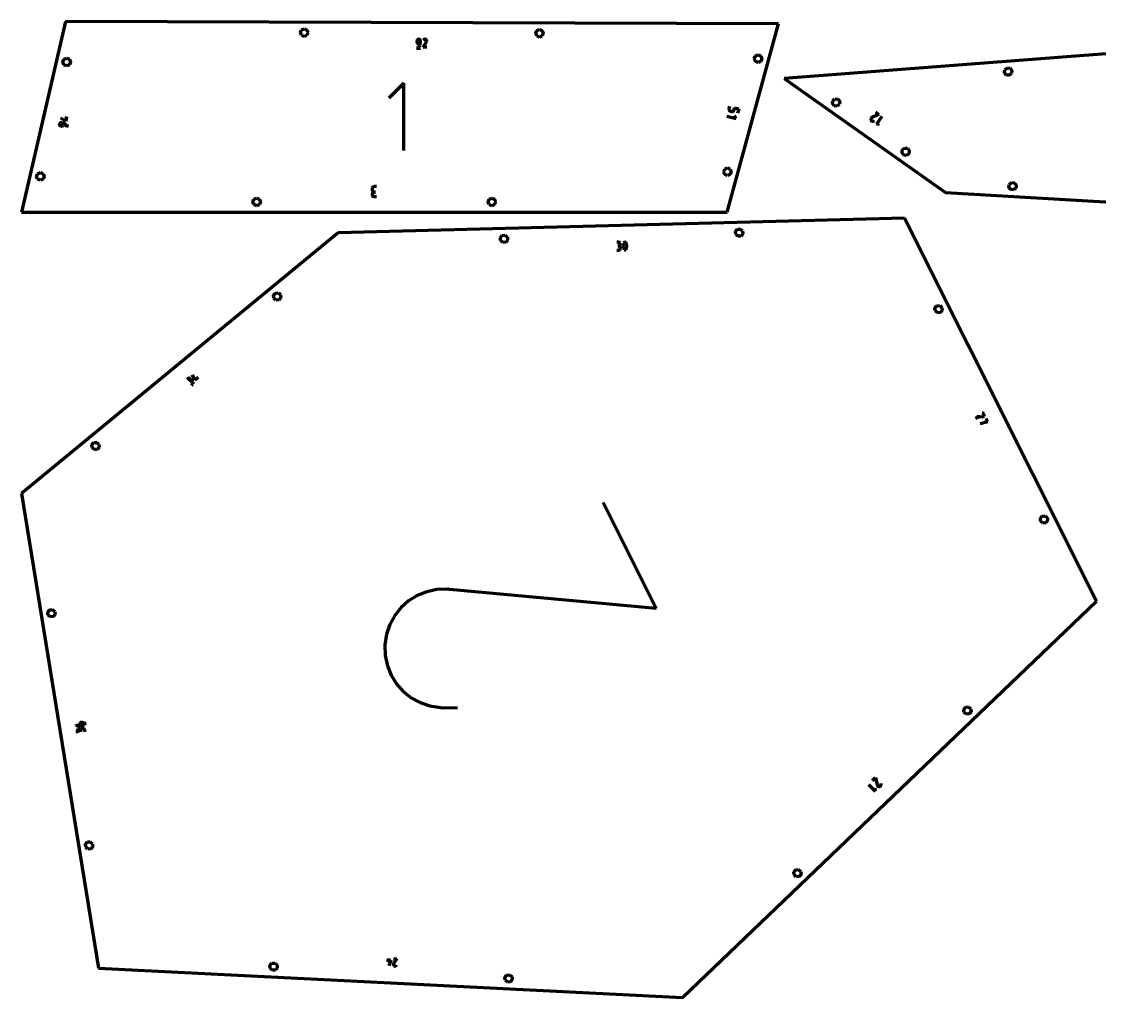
# Model space of a CAD drawing. Header units: inches. Extents: x -100 to 100, y -100 to -26.
# Drawn here: x -99.94 to -77.03, y -84.78 to -64.05 of the extents above; entities that cross this region are included whole.
import ezdxf

# ---------------------------------------------------------------- set-up
doc = ezdxf.new("R2010")
doc.units = ezdxf.units.IN
doc.header["$MEASUREMENT"] = 0
for name, color, linetype, lineweight in [('annotation', 7, 'Continuous', 0), ('boundary', 7, 'Continuous', 0), ('hole', 7, 'Continuous', 0)]:
    doc.layers.add(name, color=color, linetype=linetype, lineweight=lineweight)

msp = doc.modelspace()

# ---------------------------------------------------------------- linework, layer by layer
at = {"layer": 'annotation', "color": 1, "lineweight": 70}
for p, q in [((-91.535685, -64.460179), (-91.53574, -64.478661)), ((-91.53574, -64.478661), (-91.53574, -64.478661)), ((-91.53574, -64.478661), (-91.535163, -64.485302)), ((-91.53507, -64.453541), (-91.535685, -64.460179)), ((-91.535163, -64.485302), (-91.533464, -64.491558)), ((-91.533333, -64.447295), (-91.53507, -64.453541)), ((-91.533464, -64.491558), (-91.530747, -64.497322)), ((-91.530582, -64.441545), (-91.533333, -64.447295)), ((-91.530747, -64.497322), (-91.527117, -64.502491)), ((-91.526921, -64.436397), (-91.530582, -64.441545)), ((-91.527117, -64.502491), (-91.522678, -64.506958)), ((-91.522456, -64.431954), (-91.526921, -64.436397)), ((-91.522678, -64.506958), (-91.517536, -64.51062)), ((-91.517293, -64.428321), (-91.522456, -64.431954)), ((-91.517628, -64.589489), (-91.507061, -64.585587)), ((-91.517628, -64.589489), (-91.517628, -64.589489)), ((-91.517536, -64.51062), (-91.511796, -64.513371)), ((-91.511536, -64.425602), (-91.517293, -64.428321)), ((-91.511796, -64.513371), (-91.505561, -64.515107)), ((-91.505292, -64.423902), (-91.511536, -64.425602)), ((-91.507061, -64.585587), (-91.497356, -64.580298)), ((-91.505561, -64.515107), (-91.498938, -64.515722)), ((-91.498665, -64.423326), (-91.505292, -64.423902)), ((-91.498938, -64.515722), (-91.462028, -64.515831)), ((-91.492028, -64.423941), (-91.498665, -64.423326)), ((-91.498665, -64.423326), (-91.498665, -64.423326)), ((-91.497356, -64.580298), (-91.488615, -64.57376)), ((-91.485787, -64.425678), (-91.492028, -64.423941)), ((-91.488615, -64.57376), (-91.480938, -64.566105)), ((-91.480044, -64.428431), (-91.485787, -64.425678)), ((-91.480938, -64.566105), (-91.474426, -64.557471)), ((-91.474904, -64.432094), (-91.480044, -64.428431)), ((-91.47047, -64.436563), (-91.474904, -64.432094)), ((-91.474426, -64.557471), (-91.469178, -64.547991)), ((-91.466845, -64.441734), (-91.47047, -64.436563)), ((-91.469178, -64.547991), (-91.465295, -64.537801)), ((-91.464133, -64.447499), (-91.466845, -64.441734)), ((-91.465295, -64.537801), (-91.462878, -64.527036)), ((-91.462438, -64.453756), (-91.464133, -64.447499)), ((-91.462878, -64.527036), (-91.462028, -64.515831)), ((-91.461864, -64.460398), (-91.462438, -64.453756)), ((-91.462028, -64.515831), (-91.461864, -64.460398)), ((-91.461864, -64.460398), (-91.461864, -64.460398)), ((-91.399892, -64.589838), (-91.331354, -64.480226)), ((-91.32607, -64.590057), (-91.399892, -64.589838)), ((-91.394503, -64.442117), (-91.399378, -64.4514)), ((-91.390641, -64.436674), (-91.394503, -64.442117)), ((-91.386012, -64.432134), (-91.390641, -64.436674)), ((-91.380759, -64.428534), (-91.386012, -64.432134)), ((-91.37502, -64.42591), (-91.380759, -64.428534)), ((-91.368937, -64.424297), (-91.37502, -64.42591)), ((-91.36265, -64.423732), (-91.368937, -64.424297)), ((-91.3563, -64.424251), (-91.36265, -64.423732)), ((-91.350026, -64.425889), (-91.3563, -64.424251)), ((-91.34397, -64.428684), (-91.350026, -64.425889)), ((-91.338558, -64.432551), (-91.34397, -64.428684)), ((-91.34397, -64.428684), (-91.34397, -64.428684)), ((-91.334037, -64.437186), (-91.338558, -64.432551)), ((-91.330447, -64.442447), (-91.334037, -64.437186)), ((-91.331354, -64.480226), (-91.331272, -64.480125)), ((-91.331354, -64.480226), (-91.331354, -64.480226)), ((-91.331272, -64.480125), (-91.331193, -64.480023)), ((-91.331193, -64.480023), (-91.331118, -64.47992)), ((-91.331118, -64.47992), (-91.331044, -64.479814)), ((-91.331044, -64.479814), (-91.330973, -64.479705)), ((-91.330973, -64.479705), (-91.330902, -64.479591)), ((-91.330902, -64.479591), (-91.330833, -64.479473)), ((-91.330833, -64.479473), (-91.330763, -64.479348)), ((-91.330763, -64.479348), (-91.330694, -64.479216)), ((-91.330694, -64.479216), (-91.32786, -64.473177)), ((-91.330694, -64.479216), (-91.330694, -64.479216)), ((-91.327828, -64.448192), (-91.330447, -64.442447)), ((-91.32786, -64.473177), (-91.326196, -64.466914)), ((-91.32622, -64.454279), (-91.327828, -64.448192)), ((-91.325662, -64.460567), (-91.32622, -64.454279)), ((-91.326196, -64.466914), (-91.325662, -64.460567)), ((-91.540741, -64.610198), (-91.457632, -64.610444)), ((-91.815277, -65.355306), (-92.133984, -65.674103)), ((-91.815277, -66.788905), (-91.815277, -65.355306)), ((-84.902599, -65.895035), (-84.904011, -65.90298)), ((-84.904011, -65.90298), (-84.903989, -65.91083)), ((-84.903989, -65.91083), (-84.902619, -65.91843)), ((-84.902619, -65.91843), (-84.899992, -65.925624)), ((-84.890842, -65.851829), (-84.902599, -65.895035)), ((-84.902599, -65.895035), (-84.902599, -65.895035)), ((-84.899992, -65.925624), (-84.896195, -65.932253)), ((-84.896195, -65.932253), (-84.891319, -65.938164)), ((-84.891319, -65.938164), (-84.885452, -65.943198)), ((-84.885452, -65.943198), (-84.878682, -65.947199)), ((-84.878682, -65.947199), (-84.871099, -65.950012)), ((-84.871099, -65.950012), (-84.849575, -65.955868)), ((-84.849575, -65.955868), (-84.849575, -65.955868)), ((-84.849575, -65.955868), (-84.841617, -65.957285)), ((-84.841617, -65.957285), (-84.833764, -65.957263)), ((-84.833764, -65.957263), (-84.82617, -65.955893)), ((-84.82617, -65.955893), (-84.818989, -65.953265)), ((-84.818989, -65.953265), (-84.812375, -65.949469)), ((-84.812375, -65.949469), (-84.806483, -65.944594)), ((-84.806483, -65.944594), (-84.801466, -65.938732)), ((-84.801466, -65.938732), (-84.797478, -65.931971)), ((-84.797478, -65.931971), (-84.794673, -65.924401)), ((-84.794673, -65.924401), (-84.782917, -65.881195)), ((-84.782917, -65.881195), (-84.696272, -65.90477)), ((-84.696272, -65.90477), (-84.719784, -65.991184)), ((-81.788568, -65.967855), (-81.71544, -66.019529)), ((-99.122611, -66.202884), (-99.126942, -66.206746)), ((-99.117702, -66.199819), (-99.122611, -66.202884)), ((-99.11233, -66.197622), (-99.117702, -66.199819)), ((-99.106609, -66.196365), (-99.11233, -66.197622)), ((-98.999041, -66.160143), (-99.10724, -66.100467)), ((-99.100656, -66.196119), (-99.106609, -66.196365)), ((-99.094585, -66.196956), (-99.100656, -66.196119)), ((-99.044925, -66.208388), (-99.094585, -66.196956)), ((-99.094585, -66.196956), (-99.094585, -66.196956)), ((-98.95261, -66.109868), (-99.018742, -66.094645)), ((-98.980008, -66.077465), (-98.999041, -66.160143)), ((-84.945979, -66.054468), (-84.751409, -66.107409)), ((-84.751409, -66.107409), (-84.782907, -66.052381)), ((-81.887114, -66.117433), (-81.887217, -66.125158)), ((-81.887217, -66.125158), (-81.88596, -66.13291)), ((-81.885709, -66.109905), (-81.887114, -66.117433)), ((-81.88596, -66.13291), (-81.883283, -66.140522)), ((-81.883063, -66.102741), (-81.885709, -66.109905)), ((-81.883283, -66.140522), (-81.883283, -66.140522)), ((-81.883283, -66.140522), (-81.87922, -66.147517)), ((-81.879233, -66.096111), (-81.883063, -66.102741)), ((-81.87428, -66.090183), (-81.879233, -66.096111)), ((-81.87922, -66.147517), (-81.874134, -66.153516)), ((-81.868262, -66.085125), (-81.87428, -66.090183)), ((-81.874134, -66.153516), (-81.868192, -66.158458)), ((-81.861239, -66.081106), (-81.868262, -66.085125)), ((-81.868192, -66.158458), (-81.861558, -66.162279)), ((-81.861558, -66.162279), (-81.854395, -66.164919)), ((-81.861078, -66.081024), (-81.861239, -66.081106)), ((-81.861239, -66.081106), (-81.861239, -66.081106)), ((-81.860922, -66.080948), (-81.861078, -66.081024)), ((-81.860771, -66.080879), (-81.860922, -66.080948)), ((-81.860622, -66.080815), (-81.860771, -66.080879)), ((-81.860474, -66.080756), (-81.860622, -66.080815)), ((-81.860328, -66.080702), (-81.860474, -66.080756)), ((-81.860181, -66.080653), (-81.860328, -66.080702)), ((-81.860032, -66.080607), (-81.860181, -66.080653)), ((-81.859881, -66.080564), (-81.860032, -66.080607)), ((-81.71544, -66.019529), (-81.859881, -66.080564)), ((-81.859881, -66.080564), (-81.859881, -66.080564)), ((-81.854395, -66.164919), (-81.846869, -66.166314)), ((-81.846869, -66.166314), (-81.839145, -66.166402)), ((-81.839145, -66.166402), (-81.831386, -66.165122)), ((-81.831386, -66.165122), (-81.823758, -66.162411)), ((-81.823758, -66.162411), (-81.812448, -66.156594)), ((-81.653688, -66.063166), (-81.770037, -66.227822)), ((-99.135309, -66.222399), (-99.136141, -66.228457)), ((-99.136141, -66.228457), (-99.135888, -66.2344)), ((-99.135888, -66.2344), (-99.134623, -66.240114)), ((-99.133406, -66.216575), (-99.135309, -66.222399)), ((-99.135309, -66.222399), (-99.135309, -66.222399)), ((-99.134623, -66.240114), (-99.132418, -66.245483)), ((-99.130578, -66.211334), (-99.133406, -66.216575)), ((-99.132418, -66.245483), (-99.129344, -66.25039)), ((-99.126942, -66.206746), (-99.130578, -66.211334)), ((-99.129344, -66.25039), (-99.125474, -66.254719)), ((-99.125474, -66.254719), (-99.12088, -66.258356)), ((-99.12088, -66.258356), (-99.115634, -66.261184)), ((-99.115634, -66.261184), (-99.109808, -66.263087)), ((-99.109808, -66.263087), (-99.093252, -66.266898)), ((-99.093252, -66.266898), (-99.093252, -66.266898)), ((-99.093252, -66.266898), (-99.087181, -66.267734)), ((-99.087181, -66.267734), (-99.081227, -66.267484)), ((-99.081227, -66.267484), (-99.075507, -66.266222)), ((-99.075507, -66.266222), (-99.070135, -66.26402)), ((-99.070135, -66.26402), (-99.065226, -66.26095)), ((-99.065226, -66.26095), (-99.060897, -66.257086)), ((-99.060897, -66.257086), (-99.057262, -66.2525)), ((-99.057262, -66.2525), (-99.054437, -66.247265)), ((-99.054437, -66.247265), (-99.052537, -66.241453)), ((-99.052537, -66.241453), (-99.044925, -66.208388)), ((-99.035054, -66.211431), (-99.044925, -66.208388)), ((-99.025897, -66.215789), (-99.035054, -66.211431)), ((-99.017552, -66.221344), (-99.025897, -66.215789)), ((-99.010123, -66.227978), (-99.017552, -66.221344)), ((-99.003708, -66.235574), (-99.010123, -66.227978)), ((-98.998409, -66.244014), (-99.003708, -66.235574)), ((-98.994327, -66.253181), (-98.998409, -66.244014)), ((-98.991562, -66.262957), (-98.994327, -66.253181)), ((-98.990215, -66.273224), (-98.991562, -66.262957)), ((-98.990215, -66.273224), (-98.990215, -66.273224)), ((-98.976356, -66.298159), (-98.959217, -66.223708)), ((-81.770037, -66.227822), (-81.707559, -66.217073)), ((-92.476384, -67.571571), (-92.480983, -67.578072)), ((-92.470765, -67.565953), (-92.476384, -67.571571)), ((-92.464257, -67.561352), (-92.470765, -67.565953)), ((-92.456992, -67.557901), (-92.464257, -67.561352)), ((-92.4491, -67.555732), (-92.456992, -67.557901)), ((-92.440713, -67.55498), (-92.4491, -67.555732)), ((-92.39408, -67.55498), (-92.440713, -67.55498)), ((-92.440713, -67.55498), (-92.440713, -67.55498)), ((-92.486595, -67.593194), (-92.487346, -67.601547)), ((-92.487346, -67.601547), (-92.487346, -67.624897)), ((-92.487346, -67.624897), (-92.487346, -67.624897)), ((-92.487346, -67.624897), (-92.486595, -67.633247)), ((-92.486595, -67.709773), (-92.487346, -67.718163)), ((-92.487346, -67.718163), (-92.487346, -67.718163)), ((-92.487346, -67.718163), (-92.486595, -67.726513)), ((-92.48443, -67.585324), (-92.486595, -67.593194)), ((-92.486595, -67.633247), (-92.48443, -67.641114)), ((-92.48443, -67.701875), (-92.486595, -67.709773)), ((-92.486595, -67.726513), (-92.48443, -67.73438)), ((-92.480983, -67.578072), (-92.48443, -67.585324)), ((-92.48443, -67.641114), (-92.480983, -67.648365)), ((-92.480983, -67.694601), (-92.48443, -67.701875)), ((-92.48443, -67.73438), (-92.480983, -67.741632)), ((-92.480983, -67.648365), (-92.476384, -67.654867)), ((-92.476384, -67.688083), (-92.480983, -67.694601)), ((-92.480983, -67.741632), (-92.476384, -67.748133)), ((-92.476384, -67.654867), (-92.470765, -67.660486)), ((-92.470765, -67.682453), (-92.476384, -67.688083)), ((-92.476384, -67.748133), (-92.470765, -67.753752)), ((-92.470765, -67.660486), (-92.464257, -67.665089)), ((-92.464257, -67.677844), (-92.470765, -67.682453)), ((-92.470765, -67.753752), (-92.464257, -67.758355)), ((-92.464257, -67.665089), (-92.456992, -67.668541)), ((-92.456992, -67.674387), (-92.464257, -67.677844)), ((-92.464257, -67.758355), (-92.456992, -67.761807)), ((-92.456992, -67.668541), (-92.4491, -67.670711)), ((-92.4491, -67.672217), (-92.456992, -67.674387)), ((-92.456992, -67.761807), (-92.4491, -67.763977)), ((-92.4491, -67.670711), (-92.440713, -67.671464)), ((-92.440713, -67.671464), (-92.4491, -67.672217)), ((-92.4491, -67.763977), (-92.440713, -67.76473)), ((-92.440713, -67.671464), (-92.417363, -67.671464)), ((-92.417363, -67.671464), (-92.440713, -67.671464)), ((-92.440713, -67.671464), (-92.440713, -67.671464)), ((-92.440713, -67.76473), (-92.39408, -67.76473)), ((-87.250237, -68.73624), (-87.287197, -68.737209)), ((-87.282842, -68.90345), (-87.245882, -68.902482)), ((-87.2483, -68.81016), (-87.266806, -68.810645)), ((-87.266806, -68.810645), (-87.2483, -68.81016)), ((-87.243574, -68.736663), (-87.250237, -68.73624)), ((-87.2483, -68.81016), (-87.241669, -68.809389)), ((-87.241637, -68.810583), (-87.2483, -68.81016)), ((-87.2483, -68.81016), (-87.2483, -68.81016)), ((-87.245882, -68.902482), (-87.23925, -68.901711)), ((-87.245882, -68.902482), (-87.245882, -68.902482)), ((-87.237274, -68.738218), (-87.243574, -68.736663)), ((-87.241669, -68.809389), (-87.235459, -68.807505)), ((-87.235337, -68.812138), (-87.241637, -68.810583)), ((-87.23925, -68.901711), (-87.23304, -68.899829)), ((-87.231444, -68.740804), (-87.237274, -68.738218)), ((-87.235459, -68.807505), (-87.229772, -68.804615)), ((-87.229507, -68.814724), (-87.235337, -68.812138)), ((-87.23304, -68.899829), (-87.227353, -68.896943)), ((-87.22619, -68.744317), (-87.231444, -68.740804)), ((-87.229772, -68.804615), (-87.22471, -68.800827)), ((-87.224254, -68.818237), (-87.229507, -68.814724)), ((-87.227353, -68.896943), (-87.222291, -68.893161)), ((-87.22162, -68.748653), (-87.22619, -68.744317)), ((-87.22471, -68.800827), (-87.220373, -68.796248)), ((-87.219684, -68.822573), (-87.224254, -68.818237)), ((-87.222291, -68.893161), (-87.217954, -68.888592)), ((-87.21784, -68.753711), (-87.22162, -68.748653)), ((-87.220373, -68.796248), (-87.216864, -68.790986)), ((-87.215904, -68.827631), (-87.219684, -68.822573)), ((-87.217954, -68.888592), (-87.214444, -68.883343)), ((-87.214957, -68.759387), (-87.21784, -68.753711)), ((-87.216864, -68.790986), (-87.214283, -68.785149)), ((-87.213021, -68.833307), (-87.215904, -68.827631)), ((-87.213078, -68.765577), (-87.214957, -68.759387)), ((-87.214444, -68.883343), (-87.211863, -68.877524)), ((-87.214283, -68.785149), (-87.212731, -68.778845)), ((-87.21231, -68.77218), (-87.213078, -68.765577)), ((-87.211142, -68.839497), (-87.213021, -68.833307)), ((-87.212731, -68.778845), (-87.21231, -68.77218)), ((-87.21231, -68.77218), (-87.21231, -68.77218)), ((-87.211863, -68.877524), (-87.21031, -68.871242)), ((-87.210374, -68.8461), (-87.211142, -68.839497)), ((-87.209889, -68.864606), (-87.210374, -68.8461)), ((-87.210374, -68.8461), (-87.210374, -68.8461)), ((-87.21031, -68.871242), (-87.209889, -68.864606)), ((-87.147704, -68.792774), (-87.148882, -68.808756)), ((-87.148882, -68.808756), (-87.148462, -68.824761)), ((-87.148462, -68.824761), (-87.146449, -68.840667)), ((-87.144927, -68.77694), (-87.147704, -68.792774)), ((-87.146449, -68.840667), (-87.142846, -68.856352)), ((-87.140546, -68.761376), (-87.144927, -68.77694)), ((-87.142846, -68.856352), (-87.137656, -68.87169)), ((-87.134559, -68.746205), (-87.140546, -68.761376)), ((-87.137656, -68.87169), (-87.130882, -68.886561)), ((-87.132504, -68.742576), (-87.134559, -68.746205)), ((-87.134559, -68.746205), (-87.134559, -68.746205)), ((-87.129906, -68.739461), (-87.132504, -68.742576)), ((-87.130882, -68.886561), (-87.130882, -68.886561)), ((-87.130882, -68.886561), (-87.13003, -68.888054)), ((-87.13003, -68.888054), (-87.129075, -68.889473)), ((-87.126853, -68.736892), (-87.129906, -68.739461)), ((-87.129075, -68.889473), (-87.12802, -68.890815)), ((-87.12802, -68.890815), (-87.12687, -68.892074)), ((-87.12687, -68.892074), (-87.125629, -68.893247)), ((-87.123433, -68.734901), (-87.126853, -68.736892)), ((-87.125629, -68.893247), (-87.1243, -68.894329)), ((-87.1243, -68.894329), (-87.122888, -68.895316)), ((-87.119734, -68.73352), (-87.123433, -68.734901)), ((-87.122888, -68.895316), (-87.121397, -68.896204)), ((-87.121397, -68.896204), (-87.11983, -68.896988)), ((-87.11983, -68.896988), (-87.11983, -68.896988)), ((-87.11983, -68.896988), (-87.115924, -68.898333)), ((-87.115843, -68.73278), (-87.119734, -68.73352)), ((-87.115924, -68.898333), (-87.111938, -68.898947)), ((-87.111849, -68.732714), (-87.115843, -68.73278)), ((-87.111938, -68.898947), (-87.107961, -68.898863)), ((-87.107839, -68.733352), (-87.111849, -68.732714)), ((-87.107961, -68.898863), (-87.104081, -68.898112)), ((-87.103901, -68.734727), (-87.107839, -68.733352)), ((-87.104081, -68.898112), (-87.100389, -68.896726)), ((-87.102388, -68.735472), (-87.103901, -68.734727)), ((-87.103901, -68.734727), (-87.103901, -68.734727)), ((-87.100932, -68.736336), (-87.102388, -68.735472)), ((-87.09954, -68.737311), (-87.100932, -68.736336)), ((-87.100389, -68.896726), (-87.096973, -68.894736)), ((-87.098221, -68.738389), (-87.09954, -68.737311)), ((-87.096979, -68.739566), (-87.098221, -68.738389)), ((-87.095824, -68.740832), (-87.096979, -68.739566)), ((-87.096973, -68.894736), (-87.093921, -68.892174)), ((-87.094761, -68.742182), (-87.095824, -68.740832)), ((-87.093799, -68.743608), (-87.094761, -68.742182)), ((-87.093921, -68.892174), (-87.091323, -68.889071)), ((-87.092944, -68.745104), (-87.093799, -68.743608)), ((-87.086139, -68.759971), (-87.092944, -68.745104)), ((-87.092944, -68.745104), (-87.092944, -68.745104)), ((-87.091323, -68.889071), (-87.089267, -68.88546)), ((-87.089267, -68.88546), (-87.083249, -68.870286)), ((-87.089267, -68.88546), (-87.089267, -68.88546)), ((-87.080926, -68.775307), (-87.086139, -68.759971)), ((-87.083249, -68.870286), (-87.078845, -68.854719)), ((-87.077307, -68.790989), (-87.080926, -68.775307)), ((-87.078845, -68.854719), (-87.076053, -68.838882)), ((-87.075287, -68.806895), (-87.077307, -68.790989)), ((-87.076053, -68.838882), (-87.074867, -68.8229)), ((-87.074867, -68.8229), (-87.075287, -68.806895)), ((-96.398889, -71.631742), (-96.425083, -71.65331)), ((-96.39383, -71.628286), (-96.398889, -71.631742)), ((-96.388394, -71.625854), (-96.39383, -71.628286)), ((-96.382716, -71.624433), (-96.388394, -71.625854)), ((-96.376932, -71.624008), (-96.382716, -71.624433)), ((-96.371177, -71.624566), (-96.376932, -71.624008)), ((-96.365587, -71.626091), (-96.371177, -71.624566)), ((-96.355753, -71.684128), (-96.368868, -71.694928)), ((-96.368868, -71.694928), (-96.355753, -71.684128)), ((-96.360297, -71.628569), (-96.365587, -71.626091)), ((-96.355442, -71.631987), (-96.360297, -71.628569)), ((-96.355753, -71.684128), (-96.351391, -71.679826)), ((-96.350694, -71.680672), (-96.355753, -71.684128)), ((-96.355753, -71.684128), (-96.355753, -71.684128)), ((-96.351159, -71.63633), (-96.355442, -71.631987)), ((-96.351391, -71.679826), (-96.347962, -71.674957)), ((-96.3477, -71.641389), (-96.351159, -71.63633)), ((-96.351159, -71.63633), (-96.351159, -71.63633)), ((-96.345258, -71.678241), (-96.350694, -71.680672)), ((-96.347962, -71.674957), (-96.345479, -71.669655)), ((-96.345263, -71.646827), (-96.3477, -71.641389)), ((-96.345479, -71.669655), (-96.343956, -71.664056)), ((-96.343835, -71.652507), (-96.345263, -71.646827)), ((-96.33958, -71.67682), (-96.345258, -71.678241)), ((-96.343956, -71.664056), (-96.343403, -71.658295)), ((-96.343403, -71.658295), (-96.343835, -71.652507)), ((-96.333796, -71.676395), (-96.33958, -71.67682)), ((-96.328041, -71.676952), (-96.333796, -71.676395)), ((-96.322451, -71.678477), (-96.328041, -71.676952)), ((-96.317161, -71.680956), (-96.322451, -71.678477)), ((-96.312306, -71.684374), (-96.317161, -71.680956)), ((-96.308022, -71.688717), (-96.312306, -71.684374)), ((-96.297223, -71.701832), (-96.308022, -71.688717)), ((-96.308022, -71.688717), (-96.308022, -71.688717)), ((-96.253042, -71.665346), (-96.30242, -71.552077)), ((-96.187547, -71.611417), (-96.253042, -71.665346)), ((-96.185587, -71.653805), (-96.228723, -71.601419)), ((-96.328072, -71.771124), (-96.301879, -71.749556)), ((-96.301879, -71.749556), (-96.297516, -71.745254)), ((-96.301879, -71.749556), (-96.301879, -71.749556)), ((-96.297516, -71.745254), (-96.294086, -71.740386)), ((-96.293781, -71.706871), (-96.297223, -71.701832)), ((-96.294086, -71.740386), (-96.291601, -71.735087)), ((-96.291357, -71.712292), (-96.293781, -71.706871)), ((-96.291601, -71.735087), (-96.290074, -71.729493)), ((-96.28994, -71.71796), (-96.291357, -71.712292)), ((-96.290074, -71.729493), (-96.289516, -71.723739)), ((-96.289516, -71.723739), (-96.28994, -71.71796)), ((-79.510898, -72.371267), (-79.521378, -72.3711)), ((-79.504302, -72.372261), (-79.510898, -72.371267)), ((-79.498166, -72.374346), (-79.504302, -72.372261)), ((-79.492587, -72.377412), (-79.498166, -72.374346)), ((-79.48766, -72.38135), (-79.492587, -72.377412)), ((-79.48348, -72.386051), (-79.48766, -72.38135)), ((-79.480144, -72.391406), (-79.48348, -72.386051)), ((-79.612071, -72.498976), (-79.645133, -72.433009)), ((-79.645133, -72.433009), (-79.516452, -72.444782)), ((-79.567595, -72.587712), (-79.402512, -72.546288)), ((-79.516452, -72.444782), (-79.516452, -72.444782)), ((-79.516452, -72.444782), (-79.516325, -72.444809)), ((-79.516325, -72.444809), (-79.516199, -72.444834)), ((-79.516199, -72.444834), (-79.516073, -72.444855)), ((-79.516073, -72.444855), (-79.515946, -72.444872)), ((-79.515946, -72.444872), (-79.515816, -72.444887)), ((-79.515816, -72.444887), (-79.515683, -72.444899)), ((-79.515683, -72.444899), (-79.515545, -72.444907)), ((-79.515545, -72.444907), (-79.515403, -72.444913)), ((-79.515403, -72.444913), (-79.515254, -72.444916)), ((-79.515254, -72.444916), (-79.508589, -72.444724)), ((-79.515254, -72.444916), (-79.515254, -72.444916)), ((-79.508589, -72.444724), (-79.50225, -72.443387)), ((-79.50225, -72.443387), (-79.496347, -72.441003)), ((-79.496347, -72.441003), (-79.490988, -72.437673)), ((-79.490988, -72.437673), (-79.486281, -72.433496)), ((-79.486281, -72.433496), (-79.482335, -72.428571)), ((-79.468656, -72.579439), (-79.485206, -72.546418)), ((-79.482335, -72.428571), (-79.479258, -72.422998)), ((-79.477746, -72.397306), (-79.480144, -72.391406)), ((-79.479258, -72.422998), (-79.477159, -72.416875)), ((-79.476382, -72.403641), (-79.477746, -72.397306)), ((-79.477159, -72.416875), (-79.476147, -72.410304)), ((-79.476147, -72.410304), (-79.476382, -72.403641)), ((-79.476147, -72.410304), (-79.476147, -72.410304)), ((-79.402512, -72.546288), (-79.435617, -72.480237)), ((-87.578745, -74.265002), (-86.450197, -76.516682)), ((-91.528794, -76.24382), (-91.711727, -76.357488)), ((-91.327299, -76.162466), (-91.528794, -76.24382)), ((-91.110943, -76.116822), (-91.327299, -76.162466)), ((-90.883433, -76.110282), (-91.110943, -76.116822)), ((-90.878355, -76.110378), (-90.883433, -76.110282)), ((-90.883433, -76.110282), (-90.883433, -76.110282)), ((-90.873491, -76.110571), (-90.878355, -76.110378)), ((-90.868806, -76.110863), (-90.873491, -76.110571)), ((-90.864266, -76.111258), (-90.868806, -76.110863)), ((-90.859837, -76.111757), (-90.864266, -76.111258)), ((-90.855485, -76.112364), (-90.859837, -76.111757)), ((-90.851177, -76.113081), (-90.855485, -76.112364)), ((-90.846877, -76.11391), (-90.851177, -76.113081)), ((-90.842553, -76.114855), (-90.846877, -76.11391)), ((-86.450197, -76.516682), (-90.842553, -76.114855)), ((-90.842553, -76.114855), (-90.842553, -76.114855)), ((-91.872393, -76.500076), (-92.007087, -76.668186)), ((-91.711727, -76.357488), (-91.872393, -76.500076)), ((-92.007087, -76.668186), (-92.112107, -76.858425)), ((-92.112107, -76.858425), (-92.183748, -77.067397)), ((-92.183748, -77.067397), (-92.218305, -77.291707)), ((-92.218305, -77.291707), (-92.218305, -77.291707)), ((-92.218305, -77.291707), (-92.210288, -77.519119)), ((-92.210288, -77.519119), (-92.163723, -77.735379)), ((-92.163723, -77.735379), (-92.081869, -77.936765)), ((-92.081869, -77.936765), (-91.967984, -78.119553)), ((-91.967984, -78.119553), (-91.825325, -78.280019)), ((-91.825325, -78.280019), (-91.65715, -78.41444)), ((-91.65715, -78.41444), (-91.466718, -78.51909)), ((-91.466718, -78.51909), (-91.257286, -78.590248)), ((-91.257286, -78.590248), (-91.032111, -78.624189)), ((-91.032111, -78.624189), (-90.674405, -78.629889)), ((-98.78248, -78.97763), (-98.78248, -78.97763)), ((-98.78248, -78.97763), (-98.776871, -78.987432)), ((-98.776871, -78.987432), (-98.770042, -78.996154)), ((-98.770042, -78.996154), (-98.76214, -79.003719)), ((-98.76214, -79.003719), (-98.753316, -79.010049)), ((-98.753316, -79.010049), (-98.743715, -79.015068)), ((-98.743715, -79.015068), (-98.733487, -79.018699)), ((-98.733487, -79.018699), (-98.72278, -79.020864)), ((-98.72278, -79.020864), (-98.711741, -79.021488)), ((-98.711741, -79.021488), (-98.700519, -79.020493)), ((-98.706232, -78.970967), (-98.706917, -78.977407)), ((-98.706917, -78.977407), (-98.706438, -78.984056)), ((-98.706438, -78.984056), (-98.700519, -79.020493)), ((-98.704468, -78.964853), (-98.706232, -78.970967)), ((-98.701709, -78.959186), (-98.704468, -78.964853)), ((-98.69804, -78.954084), (-98.701709, -78.959186)), ((-98.700519, -79.020493), (-98.645981, -79.011634)), ((-98.693547, -78.949666), (-98.69804, -78.954084)), ((-98.688314, -78.946051), (-98.693547, -78.949666)), ((-98.682427, -78.943358), (-98.688314, -78.946051)), ((-98.675971, -78.941708), (-98.682427, -78.943358)), ((-98.657819, -78.938759), (-98.675971, -78.941708)), ((-98.675971, -78.941708), (-98.675971, -78.941708)), ((-98.651169, -78.938281), (-98.657819, -78.938759)), ((-98.644724, -78.93897), (-98.651169, -78.938281)), ((-98.645981, -79.011634), (-98.639521, -79.009981)), ((-98.645981, -79.011634), (-98.645981, -79.011634)), ((-98.638604, -78.94074), (-98.644724, -78.93897)), ((-98.639521, -79.009981), (-98.633627, -79.007283)), ((-98.632928, -78.943507), (-98.638604, -78.94074)), ((-98.633627, -79.007283), (-98.628383, -79.003661)), ((-98.627818, -78.947183), (-98.632928, -78.943507)), ((-98.628383, -79.003661), (-98.623876, -78.999235)), ((-98.623392, -78.951683), (-98.627818, -78.947183)), ((-98.623876, -78.999235), (-98.620192, -78.994126)), ((-98.61977, -78.956922), (-98.623392, -78.951683)), ((-98.620192, -78.994126), (-98.617419, -78.988454)), ((-98.617074, -78.962813), (-98.61977, -78.956922)), ((-98.617419, -78.988454), (-98.615641, -78.982341)), ((-98.615421, -78.969271), (-98.617074, -78.962813)), ((-98.615641, -78.982341), (-98.614947, -78.975906)), ((-98.614947, -78.975906), (-98.615421, -78.969271)), ((-98.615421, -78.969271), (-98.615421, -78.969271)), ((-98.58825, -79.00694), (-98.601577, -78.924896)), ((-98.757267, -79.117212), (-98.757961, -79.123654)), ((-98.757961, -79.123654), (-98.757484, -79.130303)), ((-98.757484, -79.130303), (-98.751565, -79.16674)), ((-98.755491, -79.111096), (-98.757267, -79.117212)), ((-98.752721, -79.105427), (-98.755491, -79.111096)), ((-98.749044, -79.100323), (-98.752721, -79.105427)), ((-98.744547, -79.095905), (-98.749044, -79.100323)), ((-98.739319, -79.092291), (-98.744547, -79.095905)), ((-98.733446, -79.089601), (-98.739319, -79.092291)), ((-98.727017, -79.087954), (-98.733446, -79.089601)), ((-98.720367, -79.087476), (-98.727017, -79.087954)), ((-98.727017, -79.087954), (-98.727017, -79.087954)), ((-98.713921, -79.088165), (-98.720367, -79.087476)), ((-98.707799, -79.089935), (-98.713921, -79.088165)), ((-98.702122, -79.092701), (-98.707799, -79.089935)), ((-98.69701, -79.096377), (-98.702122, -79.092701)), ((-98.692583, -79.100877), (-98.69701, -79.096377)), ((-98.68896, -79.106116), (-98.692583, -79.100877)), ((-98.686262, -79.112007), (-98.68896, -79.106116)), ((-98.684609, -79.118464), (-98.686262, -79.112007)), ((-98.684392, -79.105374), (-98.685085, -79.111815)), ((-98.685085, -79.111815), (-98.684609, -79.118464)), ((-98.684609, -79.118464), (-98.681645, -79.136709)), ((-98.681645, -79.136709), (-98.684609, -79.118464)), ((-98.684609, -79.118464), (-98.684609, -79.118464)), ((-98.682616, -79.099258), (-98.684392, -79.105374)), ((-98.679846, -79.093589), (-98.682616, -79.099258)), ((-98.676169, -79.088485), (-98.679846, -79.093589)), ((-98.671672, -79.084067), (-98.676169, -79.088485)), ((-98.666444, -79.080453), (-98.671672, -79.084067)), ((-98.660571, -79.077763), (-98.666444, -79.080453)), ((-98.654142, -79.076116), (-98.660571, -79.077763)), ((-98.635898, -79.073152), (-98.654142, -79.076116)), ((-98.654142, -79.076116), (-98.654142, -79.076116)), ((-98.629275, -79.072679), (-98.635898, -79.073152)), ((-98.622851, -79.073371), (-98.629275, -79.072679)), ((-98.616748, -79.075145), (-98.622851, -79.073371)), ((-98.611084, -79.077913), (-98.616748, -79.075145)), ((-98.605981, -79.08159), (-98.611084, -79.077913)), ((-98.60156, -79.086091), (-98.605981, -79.08159)), ((-98.597941, -79.09133), (-98.60156, -79.086091)), ((-98.595245, -79.097221), (-98.597941, -79.09133)), ((-98.593592, -79.103679), (-98.595245, -79.097221)), ((-98.587673, -79.140117), (-98.593592, -79.103679)), ((-98.593592, -79.103679), (-98.593592, -79.103679)), ((-81.852001, -80.174643), (-81.787309, -80.112734)), ((-81.787309, -80.112734), (-81.754993, -80.266175)), ((-81.939022, -80.257921), (-81.799628, -80.403584)), ((-81.799628, -80.403584), (-81.798243, -80.340203)), ((-81.754993, -80.266175), (-81.754993, -80.266175)), ((-81.754993, -80.266175), (-81.75498, -80.266332)), ((-81.75498, -80.266332), (-81.754963, -80.266486)), ((-81.754963, -80.266486), (-81.754943, -80.26664)), ((-81.754943, -80.26664), (-81.754918, -80.266794)), ((-81.754918, -80.266794), (-81.754888, -80.26695)), ((-81.754888, -80.26695), (-81.754854, -80.267108)), ((-81.754854, -80.267108), (-81.754815, -80.267271)), ((-81.754815, -80.267271), (-81.754771, -80.267438)), ((-81.754771, -80.267438), (-81.754721, -80.267612)), ((-81.754721, -80.267612), (-81.754721, -80.267612)), ((-81.754721, -80.267612), (-81.752118, -80.275273)), ((-81.752118, -80.275273), (-81.748303, -80.282146)), ((-81.748303, -80.282146), (-81.74343, -80.288141)), ((-81.74343, -80.288141), (-81.737653, -80.293167)), ((-81.737653, -80.293167), (-81.731127, -80.297133)), ((-81.731127, -80.297133), (-81.724006, -80.29995)), ((-81.724006, -80.29995), (-81.716443, -80.301528)), ((-81.716443, -80.301528), (-81.708594, -80.301775)), ((-81.708594, -80.301775), (-81.700611, -80.300601)), ((-81.700611, -80.300601), (-81.692968, -80.297949)), ((-81.700611, -80.300601), (-81.700611, -80.300601)), ((-81.692968, -80.297949), (-81.686108, -80.294104)), ((-81.686108, -80.294104), (-81.680122, -80.289215)), ((-81.680122, -80.289215), (-81.675103, -80.283433)), ((-81.675103, -80.283433), (-81.671144, -80.276906)), ((-81.667752, -80.246354), (-81.671302, -80.234141)), ((-81.671144, -80.276906), (-81.668337, -80.269786)), ((-81.668337, -80.269786), (-81.666775, -80.26222)), ((-81.666549, -80.25436), (-81.667752, -80.246354)), ((-81.666775, -80.26222), (-81.666549, -80.25436)), ((-92.175377, -83.988459), (-92.090652, -83.992702)), ((-92.148282, -83.955809), (-92.151675, -84.023577)), ((-92.090652, -83.992702), (-92.13043, -84.109674)), ((-92.035134, -84.069032), (-92.036932, -84.074711)), ((-92.03227, -84.06361), (-92.035134, -84.069032)), ((-92.0322, -84.063492), (-92.03227, -84.06361)), ((-92.03227, -84.06361), (-92.03227, -84.06361)), ((-92.032131, -84.063381), (-92.0322, -84.063492)), ((-92.032062, -84.063275), (-92.032131, -84.063381)), ((-92.031993, -84.063174), (-92.032062, -84.063275)), ((-92.031922, -84.063076), (-92.031993, -84.063174)), ((-92.031851, -84.062982), (-92.031922, -84.063076)), ((-92.031777, -84.062891), (-92.031851, -84.062982)), ((-92.0317, -84.062801), (-92.031777, -84.062891)), ((-92.031721, -83.961644), (-91.963953, -83.965037)), ((-92.031621, -84.062712), (-92.0317, -84.062801)), ((-91.963953, -83.965037), (-92.031621, -84.062712)), ((-92.031621, -84.062712), (-92.031621, -84.062712)), ((-92.036932, -84.074711), (-92.037696, -84.080515)), ((-92.037696, -84.080515), (-92.037456, -84.086312)), ((-92.037456, -84.086312), (-92.036243, -84.091971)), ((-92.036243, -84.091971), (-92.034087, -84.097359)), ((-92.034087, -84.097359), (-92.031018, -84.102344)), ((-92.031018, -84.102344), (-92.027068, -84.106795)), ((-92.027068, -84.106795), (-92.022266, -84.11058)), ((-92.022266, -84.11058), (-92.022266, -84.11058)), ((-92.022266, -84.11058), (-92.016827, -84.113408)), ((-92.016827, -84.113408), (-92.011138, -84.115183)), ((-92.011138, -84.115183), (-92.00533, -84.115934)), ((-92.00533, -84.115934), (-91.999533, -84.115688)), ((-91.999533, -84.115688), (-91.993878, -84.11447)), ((-91.993878, -84.11447), (-91.988496, -84.112309)), ((-91.988496, -84.112309), (-91.983517, -84.109231)), ((-91.983517, -84.109231), (-91.979071, -84.105263)), ((-91.979071, -84.105263), (-91.975289, -84.100433)), ((-91.975289, -84.100433), (-91.970412, -84.09212))]:
    msp.add_line(p, q, dxfattribs=at)
at = {"layer": 'boundary', "color": 5, "lineweight": 70}
for p, q in [((-99.005013, -64.046737), (-99.9375, -68.097473)), ((-83.853981, -64.091539), (-99.005013, -64.046737)), ((-84.943978, -68.097473), (-83.853981, -64.091539)), ((-69.258036, -64.147008), (-83.728981, -65.255861)), ((-83.728981, -65.255861), (-80.298018, -67.680248)), ((-80.298018, -67.680248), (-73.248196, -68.097473)), ((-99.9375, -68.097473), (-84.943978, -68.097473)), ((-81.173167, -68.222473), (-93.209822, -68.537797)), ((-77.092215, -76.364789), (-81.173167, -68.222473)), ((-93.209822, -68.537797), (-99.9375, -74.077517)), ((-99.9375, -74.077517), (-98.299281, -84.162345)), ((-85.889776, -84.783723), (-77.092215, -76.364789)), ((-98.299281, -84.162345), (-85.889776, -84.783723))]:
    msp.add_line(p, q, dxfattribs=at)
at = {"layer": 'hole', "color": 5, "lineweight": 70}
for p, q in [((-94.011312, -64.280495), (-93.987535, -64.223092)), ((-93.987535, -64.337897), (-94.011312, -64.280495)), ((-93.987535, -64.223092), (-93.930133, -64.199315)), ((-93.930133, -64.361674), (-93.987535, -64.337897)), ((-93.930133, -64.199315), (-93.87273, -64.223092)), ((-93.87273, -64.337897), (-93.930133, -64.361674)), ((-93.87273, -64.223092), (-93.848954, -64.280495)), ((-93.848954, -64.280495), (-93.87273, -64.337897)), ((-89.011334, -64.295279), (-88.987557, -64.237877)), ((-88.987557, -64.352682), (-89.011334, -64.295279)), ((-88.987557, -64.237877), (-88.930155, -64.2141)), ((-88.930155, -64.376459), (-88.987557, -64.352682)), ((-88.930155, -64.2141), (-88.872752, -64.237877)), ((-88.872752, -64.352682), (-88.930155, -64.376459)), ((-88.872752, -64.237877), (-88.848975, -64.295279)), ((-88.848975, -64.295279), (-88.872752, -64.352682)), ((-99.035738, -64.848555), (-98.978336, -64.824778)), ((-98.978336, -64.824778), (-98.920933, -64.848555)), ((-84.364236, -64.835293), (-84.340459, -64.77789)), ((-84.340459, -64.77789), (-84.283056, -64.754113)), ((-84.283056, -64.754113), (-84.225654, -64.77789)), ((-84.225654, -64.77789), (-84.201877, -64.835293)), ((-99.059515, -64.905958), (-99.035738, -64.848555)), ((-99.035738, -64.96336), (-99.059515, -64.905958)), ((-98.978336, -64.987137), (-99.035738, -64.96336)), ((-98.920933, -64.96336), (-98.978336, -64.987137)), ((-98.920933, -64.848555), (-98.897157, -64.905958)), ((-98.897157, -64.905958), (-98.920933, -64.96336)), ((-84.340459, -64.892695), (-84.364236, -64.835293)), ((-84.283056, -64.916472), (-84.340459, -64.892695)), ((-84.225654, -64.892695), (-84.283056, -64.916472)), ((-84.201877, -64.835293), (-84.225654, -64.892695)), ((-79.041656, -65.073376), (-78.994232, -65.033234)), ((-78.994232, -65.033234), (-78.932314, -65.038383)), ((-78.932314, -65.038383), (-78.892172, -65.085806)), ((-79.046804, -65.135295), (-79.041656, -65.073376)), ((-79.006662, -65.182718), (-79.046804, -65.135295)), ((-78.944744, -65.187867), (-79.006662, -65.182718)), ((-78.89732, -65.147724), (-78.944744, -65.187867)), ((-78.892172, -65.085806), (-78.89732, -65.147724)), ((-82.70438, -65.791391), (-82.699231, -65.729472)), ((-82.699231, -65.729472), (-82.651808, -65.68933)), ((-82.651808, -65.68933), (-82.589889, -65.694479)), ((-82.589889, -65.694479), (-82.549747, -65.741902)), ((-82.549747, -65.741902), (-82.554896, -65.80382)), ((-82.664237, -65.838814), (-82.70438, -65.791391)), ((-82.602319, -65.843963), (-82.664237, -65.838814)), ((-82.554896, -65.80382), (-82.602319, -65.843963)), ((-81.224777, -66.836908), (-81.219628, -66.77499)), ((-81.184635, -66.884331), (-81.224777, -66.836908)), ((-81.219628, -66.77499), (-81.172205, -66.734847)), ((-81.122716, -66.88948), (-81.184635, -66.884331)), ((-81.172205, -66.734847), (-81.110287, -66.739996)), ((-81.075293, -66.849338), (-81.122716, -66.88948)), ((-81.110287, -66.739996), (-81.070144, -66.787419)), ((-81.070144, -66.787419), (-81.075293, -66.849338)), ((-99.619007, -67.336399), (-99.595231, -67.278997)), ((-99.595231, -67.393802), (-99.619007, -67.336399)), ((-99.595231, -67.278997), (-99.537828, -67.25522)), ((-99.537828, -67.25522), (-99.480426, -67.278997)), ((-99.480426, -67.278997), (-99.456649, -67.336399)), ((-99.456649, -67.336399), (-99.480426, -67.393802)), ((-85.018234, -67.238854), (-84.994457, -67.181451)), ((-84.994457, -67.296256), (-85.018234, -67.238854)), ((-84.994457, -67.181451), (-84.937055, -67.157674)), ((-84.937055, -67.320033), (-84.994457, -67.296256)), ((-84.937055, -67.157674), (-84.879652, -67.181451)), ((-84.879652, -67.296256), (-84.937055, -67.320033)), ((-84.879652, -67.181451), (-84.855875, -67.238854)), ((-84.855875, -67.238854), (-84.879652, -67.296256)), ((-99.537828, -67.417579), (-99.595231, -67.393802)), ((-99.480426, -67.393802), (-99.537828, -67.417579)), ((-78.952446, -67.57007), (-78.947298, -67.508151)), ((-78.912304, -67.617493), (-78.952446, -67.57007)), ((-78.947298, -67.508151), (-78.899874, -67.468009)), ((-78.899874, -67.468009), (-78.837956, -67.473158)), ((-78.837956, -67.473158), (-78.797814, -67.520581)), ((-78.797814, -67.520581), (-78.802962, -67.5825)), ((-94.998142, -67.821321), (-94.940739, -67.797544)), ((-94.940739, -67.797544), (-94.883337, -67.821321)), ((-89.998142, -67.821321), (-89.940739, -67.797544)), ((-89.940739, -67.797544), (-89.883337, -67.821321)), ((-78.850386, -67.622642), (-78.912304, -67.617493)), ((-78.802962, -67.5825), (-78.850386, -67.622642)), ((-95.021919, -67.878723), (-94.998142, -67.821321)), ((-94.998142, -67.936126), (-95.021919, -67.878723)), ((-94.940739, -67.959903), (-94.998142, -67.936126)), ((-94.883337, -67.936126), (-94.940739, -67.959903)), ((-94.883337, -67.821321), (-94.85956, -67.878723)), ((-94.85956, -67.878723), (-94.883337, -67.936126)), ((-90.021919, -67.878723), (-89.998142, -67.821321)), ((-89.998142, -67.936126), (-90.021919, -67.878723)), ((-89.940739, -67.959903), (-89.998142, -67.936126)), ((-89.883337, -67.936126), (-89.940739, -67.959903)), ((-89.883337, -67.821321), (-89.85956, -67.878723)), ((-89.85956, -67.878723), (-89.883337, -67.936126)), ((-84.763661, -68.507743), (-84.722997, -68.460766)), ((-84.722997, -68.460766), (-84.661026, -68.456302)), ((-84.661026, -68.456302), (-84.614049, -68.496966)), ((-89.761946, -68.638683), (-89.721282, -68.591706)), ((-89.757482, -68.700654), (-89.761946, -68.638683)), ((-89.710505, -68.741318), (-89.757482, -68.700654)), ((-89.721282, -68.591706), (-89.659311, -68.587242)), ((-89.659311, -68.587242), (-89.612334, -68.627906)), ((-89.60787, -68.689877), (-89.648534, -68.736854)), ((-89.612334, -68.627906), (-89.60787, -68.689877)), ((-84.759197, -68.569715), (-84.763661, -68.507743)), ((-84.71222, -68.610378), (-84.759197, -68.569715)), ((-84.650249, -68.605914), (-84.71222, -68.610378)), ((-84.609585, -68.558937), (-84.650249, -68.605914)), ((-84.614049, -68.496966), (-84.609585, -68.558937)), ((-89.648534, -68.736854), (-89.710505, -68.741318)), ((-94.581722, -69.861784), (-94.541058, -69.814807)), ((-94.577258, -69.923755), (-94.581722, -69.861784)), ((-94.541058, -69.814807), (-94.479086, -69.810342)), ((-94.479086, -69.810342), (-94.432109, -69.851006)), ((-94.432109, -69.851006), (-94.427645, -69.912978)), ((-94.530281, -69.964419), (-94.577258, -69.923755)), ((-94.468309, -69.959955), (-94.530281, -69.964419)), ((-94.427645, -69.912978), (-94.468309, -69.959955)), ((-80.525475, -70.131059), (-80.484811, -70.084082)), ((-80.484811, -70.084082), (-80.42284, -70.079618)), ((-80.42284, -70.079618), (-80.375863, -70.120281)), ((-80.521011, -70.19303), (-80.525475, -70.131059)), ((-80.474034, -70.233694), (-80.521011, -70.19303)), ((-80.412062, -70.22923), (-80.474034, -70.233694)), ((-80.371399, -70.182253), (-80.412062, -70.22923)), ((-80.375863, -70.120281), (-80.371399, -70.182253)), ((-98.441576, -73.040073), (-98.400912, -72.993096)), ((-98.437112, -73.102045), (-98.441576, -73.040073)), ((-98.400912, -72.993096), (-98.338941, -72.988632)), ((-98.338941, -72.988632), (-98.291963, -73.029296)), ((-98.291963, -73.029296), (-98.287499, -73.091268)), ((-98.390135, -73.142709), (-98.437112, -73.102045)), ((-98.328163, -73.138245), (-98.390135, -73.142709)), ((-98.287499, -73.091268), (-98.328163, -73.138245)), ((-78.285107, -74.601042), (-78.244443, -74.554065)), ((-78.280643, -74.663013), (-78.285107, -74.601042)), ((-78.233666, -74.703677), (-78.280643, -74.663013)), ((-78.244443, -74.554065), (-78.182472, -74.549601)), ((-78.182472, -74.549601), (-78.135495, -74.590265)), ((-78.131031, -74.652236), (-78.171694, -74.699213)), ((-78.135495, -74.590265), (-78.131031, -74.652236)), ((-78.171694, -74.699213), (-78.233666, -74.703677)), ((-99.380364, -76.591605), (-99.339701, -76.544628)), ((-99.3759, -76.653577), (-99.380364, -76.591605)), ((-99.328923, -76.694241), (-99.3759, -76.653577)), ((-99.339701, -76.544628), (-99.277729, -76.540164)), ((-99.266952, -76.689777), (-99.328923, -76.694241)), ((-99.277729, -76.540164), (-99.230752, -76.580828)), ((-99.226288, -76.6428), (-99.266952, -76.689777)), ((-99.230752, -76.580828), (-99.226288, -76.6428)), ((-79.913068, -78.662144), (-79.872404, -78.615167)), ((-79.908604, -78.724115), (-79.913068, -78.662144)), ((-79.861627, -78.764779), (-79.908604, -78.724115)), ((-79.872404, -78.615167), (-79.810433, -78.610703)), ((-79.799655, -78.760315), (-79.861627, -78.764779)), ((-79.810433, -78.610703), (-79.763456, -78.651367)), ((-79.758992, -78.713338), (-79.799655, -78.760315)), ((-79.763456, -78.651367), (-79.758992, -78.713338)), ((-98.578654, -81.526913), (-98.53799, -81.479936)), ((-98.57419, -81.588884), (-98.578654, -81.526913)), ((-98.53799, -81.479936), (-98.476018, -81.475472)), ((-98.476018, -81.475472), (-98.429041, -81.516136)), ((-98.429041, -81.516136), (-98.424577, -81.578107)), ((-98.527213, -81.629548), (-98.57419, -81.588884)), ((-98.465241, -81.625084), (-98.527213, -81.629548)), ((-98.424577, -81.578107), (-98.465241, -81.625084)), ((-83.525482, -82.119088), (-83.484818, -82.072111)), ((-83.521018, -82.181059), (-83.525482, -82.119088)), ((-83.474041, -82.221723), (-83.521018, -82.181059)), ((-83.484818, -82.072111), (-83.422847, -82.067647)), ((-83.41207, -82.217259), (-83.474041, -82.221723)), ((-83.422847, -82.067647), (-83.37587, -82.108311)), ((-83.371406, -82.170282), (-83.41207, -82.217259)), ((-83.37587, -82.108311), (-83.371406, -82.170282)), ((-94.657499, -84.103935), (-94.616835, -84.056958)), ((-94.616835, -84.056958), (-94.554863, -84.052494)), ((-94.554863, -84.052494), (-94.507886, -84.093158)), ((-94.653035, -84.165907), (-94.657499, -84.103935)), ((-94.606058, -84.206571), (-94.653035, -84.165907)), ((-94.544086, -84.202107), (-94.606058, -84.206571)), ((-94.503422, -84.15513), (-94.544086, -84.202107)), ((-94.507886, -84.093158), (-94.503422, -84.15513)), ((-89.663755, -84.353986), (-89.623091, -84.307009)), ((-89.659291, -84.415957), (-89.663755, -84.353986)), ((-89.612314, -84.456621), (-89.659291, -84.415957)), ((-89.623091, -84.307009), (-89.56112, -84.302545)), ((-89.550343, -84.452157), (-89.612314, -84.456621)), ((-89.56112, -84.302545), (-89.514143, -84.343209)), ((-89.509679, -84.40518), (-89.550343, -84.452157)), ((-89.514143, -84.343209), (-89.509679, -84.40518))]:
    msp.add_line(p, q, dxfattribs=at)

doc.saveas('drawing.dxf')
